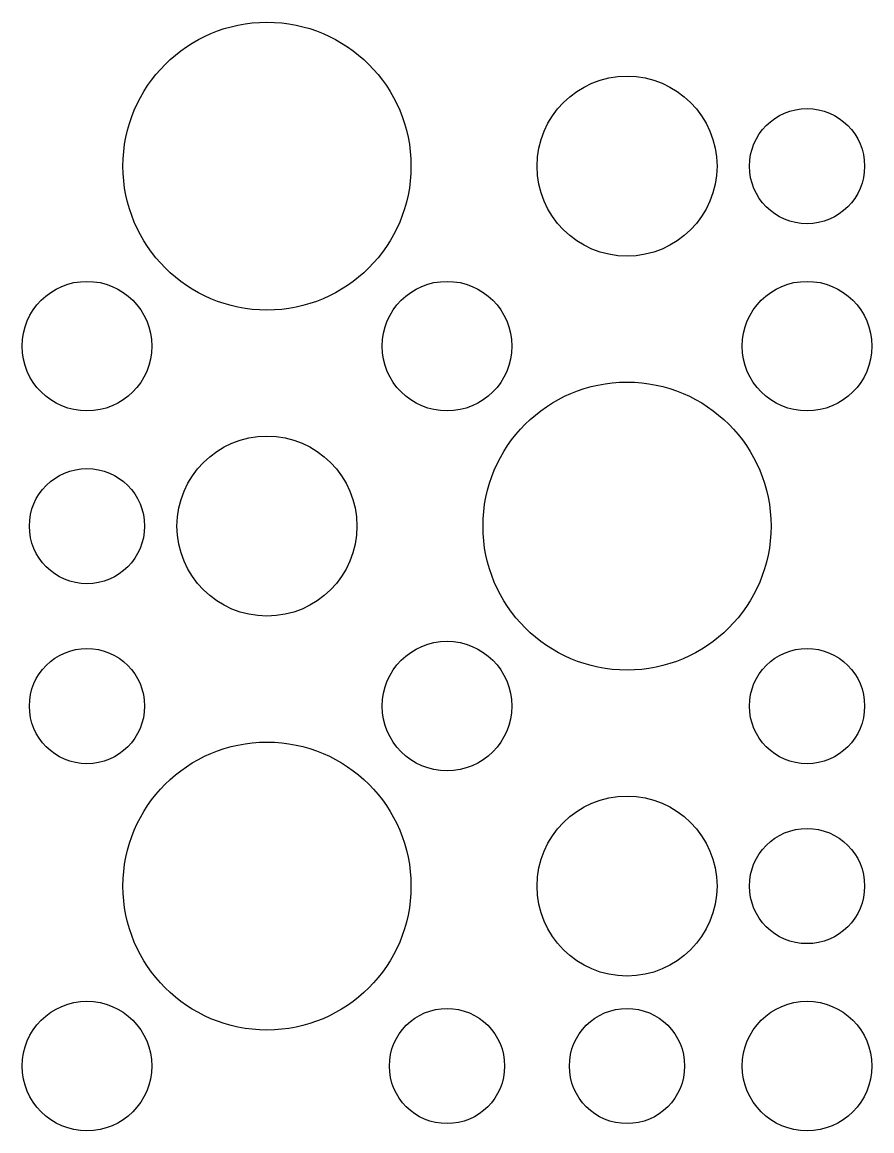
# Model space of a CAD drawing. Extents: x -118 to 118, y -218 to 90.
import ezdxf

# ---------------------------------------------------------------- set-up
doc = ezdxf.new("R2010")
doc.units = 0

msp = doc.modelspace()

# ---------------------------------------------------------------- linework, layer by layer
for centre, radius in [((-50, 50), 40), ((50, 50), 25), ((100, 50), 16), ((-100, 0), 18), ((0, 0), 18), ((100, 0), 18), ((50, -50), 40), ((-50, -50), 25), ((-100, -50), 16), ((0, -100), 18), ((-100, -100), 16), ((100, -100), 16), ((-50, -150), 40), ((50, -150), 25), ((100, -150), 16), ((-100, -200), 18), ((0, -200), 16), ((50, -200), 16), ((100, -200), 18)]:
    msp.add_circle(centre, radius)

doc.saveas('drawing.dxf')
